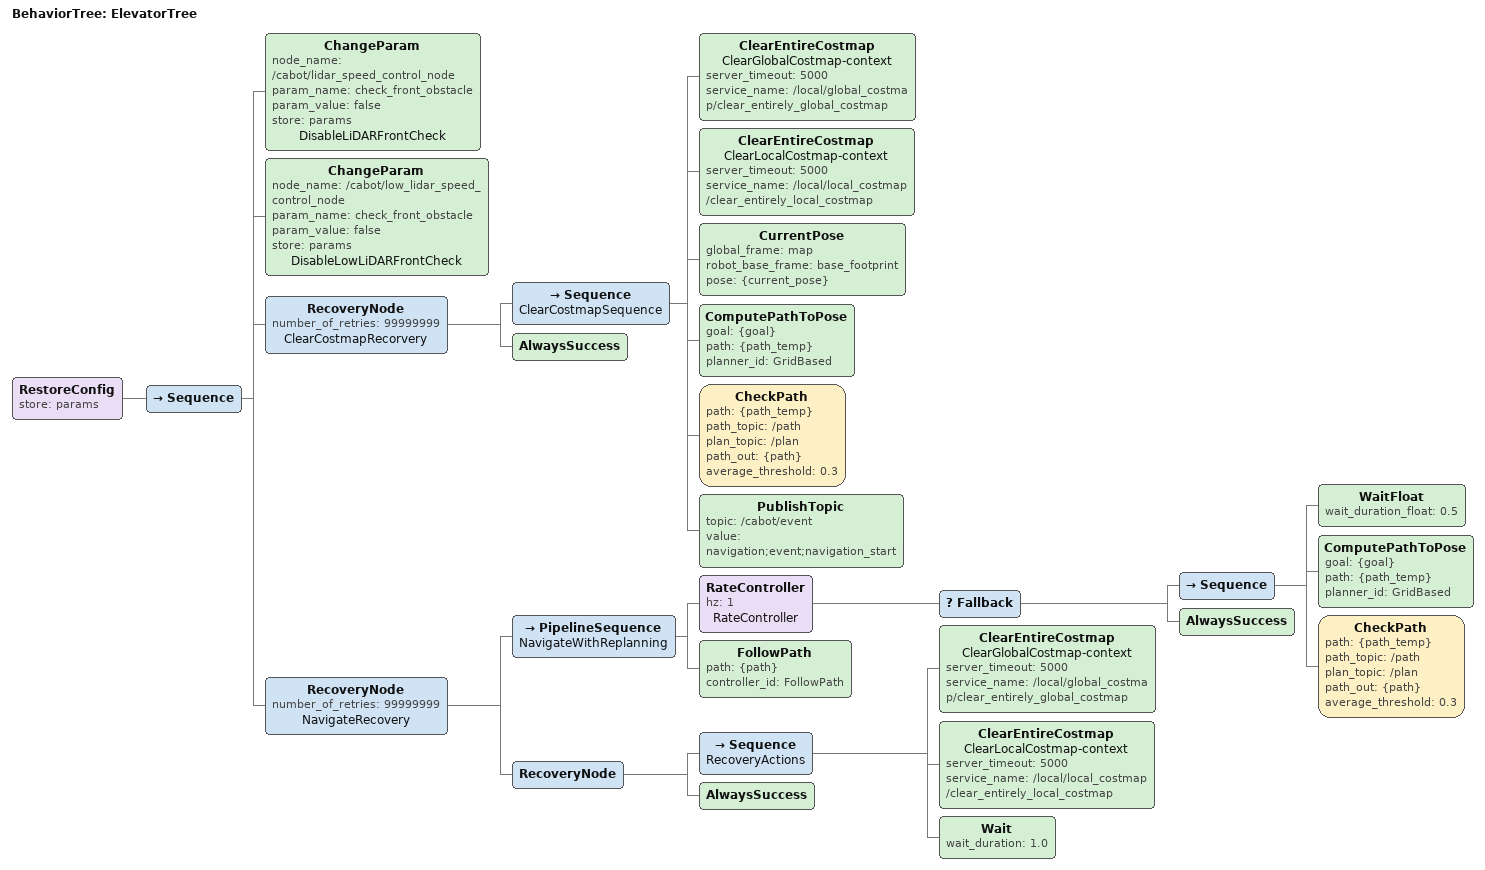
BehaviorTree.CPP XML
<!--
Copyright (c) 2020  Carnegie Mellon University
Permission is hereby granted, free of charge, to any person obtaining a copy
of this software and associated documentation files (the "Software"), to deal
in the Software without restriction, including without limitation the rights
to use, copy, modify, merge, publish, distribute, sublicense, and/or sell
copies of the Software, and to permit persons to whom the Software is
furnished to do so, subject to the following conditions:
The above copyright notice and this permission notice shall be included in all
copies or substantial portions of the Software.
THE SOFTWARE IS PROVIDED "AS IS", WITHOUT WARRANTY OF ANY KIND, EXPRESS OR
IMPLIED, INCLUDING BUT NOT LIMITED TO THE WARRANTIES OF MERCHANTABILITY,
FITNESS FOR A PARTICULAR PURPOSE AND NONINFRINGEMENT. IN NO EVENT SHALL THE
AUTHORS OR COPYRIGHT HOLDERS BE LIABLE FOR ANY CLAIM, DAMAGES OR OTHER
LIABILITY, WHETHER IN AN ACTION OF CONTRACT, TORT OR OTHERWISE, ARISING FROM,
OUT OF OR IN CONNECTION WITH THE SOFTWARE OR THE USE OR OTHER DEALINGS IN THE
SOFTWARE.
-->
<?xml version="1.0" encoding="utf-8"?>

<!--
    This Behavior Tree replans the global path periodically at 1 Hz and it also has
    recovery actions.
-->

<root main_tree_to_execute="ElevatorTree">
  <BehaviorTree ID="ElevatorTree">
    <RestoreConfig store="params">
      <Sequence>
        <ChangeParam node_name="/cabot/lidar_speed_control_node" param_name="check_front_obstacle" param_value="false" store="params" name="DisableLiDARFrontCheck"/>
        <ChangeParam node_name="/cabot/low_lidar_speed_control_node" param_name="check_front_obstacle" param_value="false" store="params" name="DisableLowLiDARFrontCheck"/>

        <RecoveryNode number_of_retries="99999999" name="ClearCostmapRecorvery">
          <Sequence name="ClearCostmapSequence">
            <!-- clear costmap intentionally to get a path go through the door -->
            <ClearEntireCostmap name="ClearGlobalCostmap-context" server_timeout="5000" service_name="/local/global_costmap/clear_entirely_global_costmap"/>
            <ClearEntireCostmap name="ClearLocalCostmap-context" server_timeout="5000" service_name="/local/local_costmap/clear_entirely_local_costmap"/>
            <CurrentPose global_frame="map" robot_base_frame="base_footprint" pose="{current_pose}" />
            <ComputePathToPose goal="{goal}" path="{path_temp}" planner_id="GridBased"/>
            <CheckPath path="{path_temp}" path_topic="/path" plan_topic="/plan" path_out="{path}" average_threshold="0.3"/>
            <!-- front vibration -->
            <PublishTopic topic="/cabot/event" value="navigation;event;navigation_start" />
          </Sequence>
          <AlwaysSuccess/>
        </RecoveryNode>

        <RecoveryNode number_of_retries="99999999" name="NavigateRecovery">
          <PipelineSequence name="NavigateWithReplanning">
            <!-- Not using RateController, so that the robot can keep trying to find an updated path -->
            <RateController hz="1" name="RateController">
              <Fallback>
                <Sequence>
                  <WaitFloat wait_duration_float="0.5"/>
                  <ComputePathToPose goal="{goal}" path="{path_temp}" planner_id="GridBased"/>
                  <CheckPath path="{path_temp}" path_topic="/path" plan_topic="/plan" path_out="{path}" average_threshold="0.3"/>
                </Sequence>
                <AlwaysSuccess/>
              </Fallback>
            </RateController>
            <FollowPath path="{path}" controller_id="FollowPath" />
          </PipelineSequence>
          <RecoveryNode>
            <Sequence name="RecoveryActions">
              <ClearEntireCostmap name="ClearGlobalCostmap-context" server_timeout="5000" service_name="/local/global_costmap/clear_entirely_global_costmap"/>
              <ClearEntireCostmap name="ClearLocalCostmap-context" server_timeout="5000" service_name="/local/local_costmap/clear_entirely_local_costmap"/>
              <Wait wait_duration="1.0"/>
            </Sequence>
            <AlwaysSuccess/>
          </RecoveryNode>
        </RecoveryNode>
      </Sequence>
    </RestoreConfig>
  </BehaviorTree>
</root>
